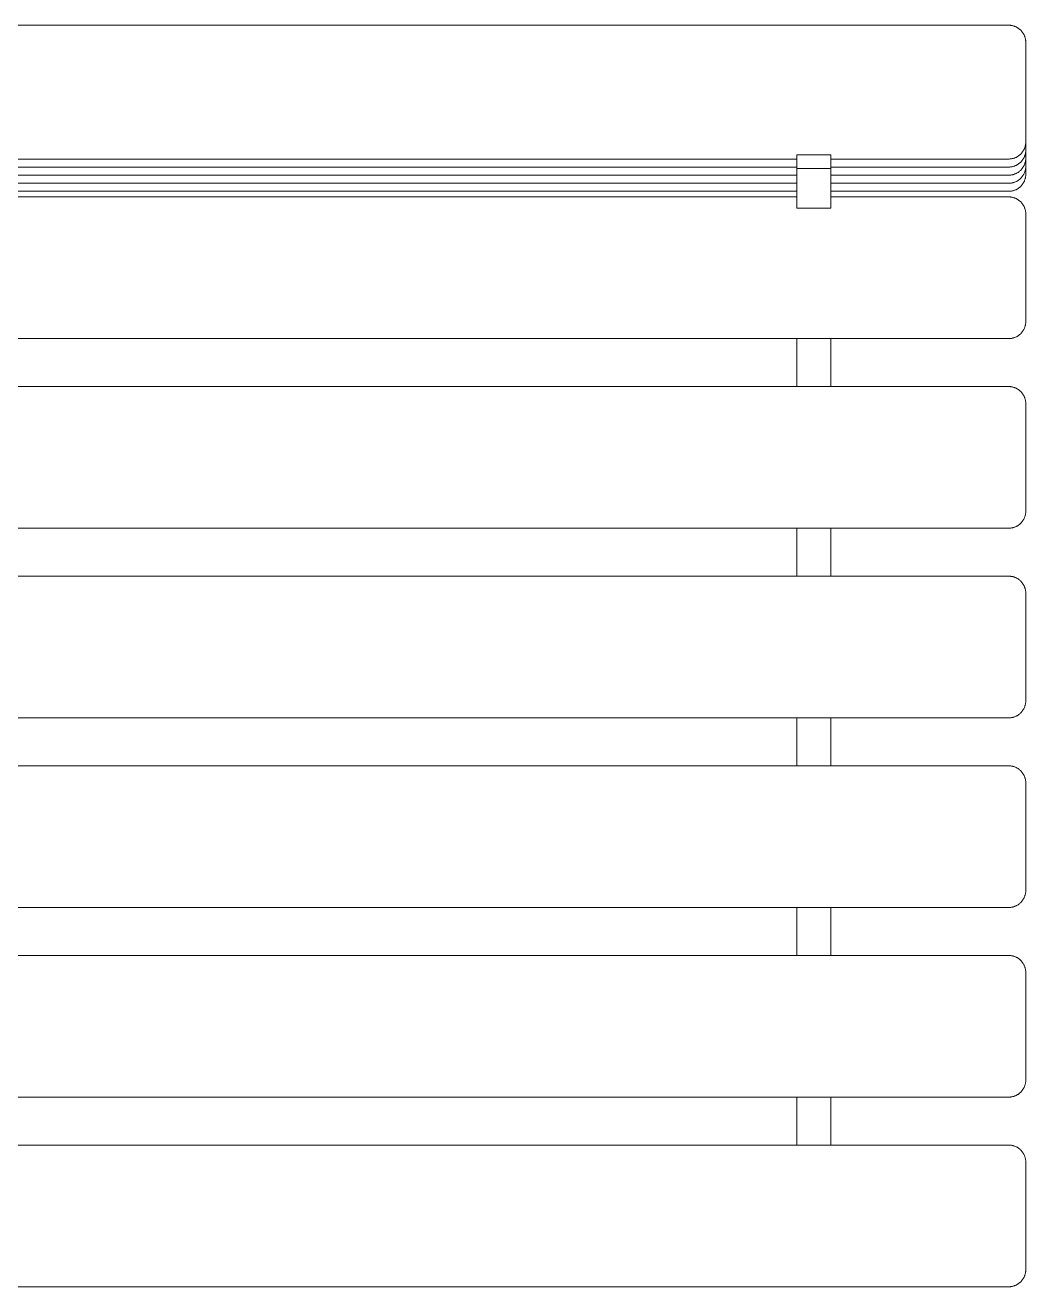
# Model space of a CAD drawing. Header units: millimetres. Extents: x -62 to 2493, y 278 to 1866.
# Drawn here: x 332.1 to 624.8, y 1475.5 to 1844.7 of the extents above; entities that cross this region are included whole.
import ezdxf

# ---------------------------------------------------------------- set-up
doc = ezdxf.new("R2010")
doc.units = ezdxf.units.MM
doc.layers.add('ZANO_R', color=7, linetype='Continuous', lineweight=0)

msp = doc.modelspace()

# ---------------------------------------------------------------- linework, layer by layer
at = {"layer": 'ZANO_R'}
for p, q in [((129.81, 1844.72), (619.81, 1844.72)), ((619.81, 1844.72), (619.98, 1844.72)), ((619.98, 1844.72), (620.15, 1844.71)), ((620.15, 1844.71), (620.32, 1844.7)), ((620.32, 1844.7), (620.49, 1844.68)), ((620.49, 1844.68), (620.66, 1844.65)), ((620.66, 1844.65), (620.83, 1844.62)), ((620.83, 1844.62), (621, 1844.58)), ((621, 1844.58), (621.16, 1844.54)), ((621.16, 1844.54), (621.33, 1844.49)), ((621.33, 1844.49), (621.49, 1844.43)), ((621.49, 1844.43), (621.65, 1844.37)), ((621.65, 1844.37), (621.81, 1844.31)), ((621.81, 1844.31), (621.96, 1844.24)), ((621.96, 1844.24), (622.11, 1844.16)), ((622.11, 1844.16), (622.26, 1844.08)), ((622.26, 1844.08), (622.41, 1844)), ((622.41, 1844), (622.56, 1843.9)), ((622.56, 1843.9), (622.7, 1843.81)), ((622.7, 1843.81), (622.83, 1843.71)), ((622.83, 1843.71), (622.97, 1843.6)), ((622.97, 1843.6), (623.1, 1843.49)), ((623.1, 1843.49), (623.23, 1843.38)), ((623.23, 1843.38), (623.35, 1843.26)), ((623.35, 1843.26), (623.47, 1843.14)), ((623.47, 1843.14), (623.58, 1843.01)), ((623.58, 1843.01), (623.69, 1842.88)), ((623.69, 1842.88), (623.8, 1842.74)), ((623.8, 1842.74), (623.9, 1842.61)), ((623.9, 1842.61), (623.99, 1842.47)), ((623.99, 1842.47), (624.09, 1842.32)), ((624.09, 1842.32), (624.17, 1842.17)), ((624.17, 1842.17), (624.25, 1842.02)), ((624.25, 1842.02), (624.33, 1841.87)), ((624.33, 1841.87), (624.4, 1841.72)), ((624.4, 1841.72), (624.46, 1841.56)), ((624.46, 1841.56), (624.52, 1841.4)), ((624.52, 1841.4), (624.58, 1841.24)), ((624.58, 1841.24), (624.63, 1841.07)), ((624.63, 1841.07), (624.67, 1840.91)), ((624.67, 1840.91), (624.71, 1840.74)), ((624.71, 1840.74), (624.74, 1840.57)), ((624.74, 1840.57), (624.77, 1840.4)), ((624.77, 1840.4), (624.79, 1840.23)), ((624.79, 1840.23), (624.8, 1840.06)), ((624.8, 1840.06), (624.81, 1839.89)), ((624.81, 1839.89), (624.81, 1839.72)), ((624.81, 1839.72), (624.81, 1811.75)), ((624.67, 1809.38), (624.63, 1809.22)), ((624.71, 1809.55), (624.67, 1809.38)), ((624.74, 1809.72), (624.71, 1809.55)), ((624.77, 1809.89), (624.74, 1809.72)), ((624.79, 1810.05), (624.77, 1809.89)), ((624.8, 1810.22), (624.79, 1810.05)), ((624.81, 1810.4), (624.8, 1810.22)), ((624.81, 1811.75), (624.81, 1810.57)), ((624.81, 1810.57), (624.81, 1809.38)), ((624.81, 1810.57), (624.81, 1810.4)), ((624.81, 1809.38), (624.81, 1808.2)), ((567.81, 1806.75), (557.81, 1806.75)), ((557.81, 1802.76), (557.81, 1806.75)), ((567.81, 1802.76), (567.81, 1806.75)), ((620.15, 1805.58), (619.98, 1805.57)), ((620.32, 1805.59), (620.15, 1805.58)), ((620.49, 1805.61), (620.32, 1805.59)), ((620.66, 1805.64), (620.49, 1805.61)), ((620.83, 1805.67), (620.66, 1805.64)), ((621, 1805.71), (620.83, 1805.67)), ((621.16, 1805.75), (621, 1805.71)), ((621.33, 1805.8), (621.16, 1805.75)), ((621.49, 1805.85), (621.33, 1805.8)), ((621.65, 1805.91), (621.49, 1805.85)), ((621.81, 1805.98), (621.65, 1805.91)), ((621.96, 1806.05), (621.81, 1805.98)), ((622.11, 1806.13), (621.96, 1806.05)), ((622.26, 1806.21), (622.11, 1806.13)), ((622.41, 1806.29), (622.26, 1806.21)), ((622.56, 1806.39), (622.41, 1806.29)), ((622.7, 1806.48), (622.56, 1806.39)), ((622.83, 1806.58), (622.7, 1806.48)), ((622.97, 1806.69), (622.83, 1806.58)), ((623.1, 1806.8), (622.97, 1806.69)), ((623.23, 1806.91), (623.1, 1806.8)), ((623.35, 1807.03), (623.23, 1806.91)), ((623.47, 1807.15), (623.35, 1807.03)), ((623.58, 1807.28), (623.47, 1807.15)), ((623.69, 1807.41), (623.58, 1807.28)), ((623.8, 1807.54), (623.69, 1807.41)), ((623.9, 1807.68), (623.8, 1807.54)), ((623.99, 1807.82), (623.9, 1807.68)), ((624.09, 1807.97), (623.99, 1807.82)), ((624.09, 1805.6), (623.99, 1805.46)), ((624.17, 1808.12), (624.09, 1807.97)), ((624.17, 1805.75), (624.09, 1805.6)), ((624.25, 1808.27), (624.17, 1808.12)), ((624.25, 1805.9), (624.17, 1805.75)), ((624.33, 1808.42), (624.25, 1808.27)), ((624.33, 1806.05), (624.25, 1805.9)), ((624.4, 1808.57), (624.33, 1808.42)), ((624.4, 1806.21), (624.33, 1806.05)), ((624.46, 1808.73), (624.4, 1808.57)), ((624.46, 1806.37), (624.4, 1806.21)), ((624.52, 1808.89), (624.46, 1808.73)), ((624.52, 1806.53), (624.46, 1806.37)), ((624.58, 1809.05), (624.52, 1808.89)), ((624.58, 1806.69), (624.52, 1806.53)), ((624.63, 1809.22), (624.58, 1809.05)), ((624.63, 1806.85), (624.58, 1806.69)), ((624.67, 1807.02), (624.63, 1806.85)), ((624.71, 1807.18), (624.67, 1807.02)), ((624.74, 1807.35), (624.71, 1807.18)), ((624.77, 1807.52), (624.74, 1807.35)), ((624.79, 1807.69), (624.77, 1807.52)), ((624.8, 1807.86), (624.79, 1807.69)), ((624.81, 1808.03), (624.8, 1807.86)), ((624.81, 1805.67), (624.8, 1805.5)), ((624.81, 1808.2), (624.81, 1807.02)), ((624.81, 1808.2), (624.81, 1808.03)), ((624.81, 1807.02), (624.81, 1805.84)), ((624.81, 1805.84), (624.81, 1804.65)), ((624.81, 1805.84), (624.81, 1805.67)), ((557.81, 1805.57), (191.81, 1805.57)), ((557.81, 1803.2), (191.81, 1803.2)), ((557.81, 1791.19), (557.81, 1802.76)), ((557.81, 1802.76), (567.81, 1802.76)), ((619.81, 1805.57), (567.81, 1805.57)), ((619.81, 1803.2), (567.81, 1803.2)), ((567.81, 1791.19), (567.81, 1802.76)), ((619.98, 1805.57), (619.81, 1805.57)), ((619.98, 1803.2), (619.81, 1803.2)), ((620.15, 1803.21), (619.98, 1803.2)), ((620.32, 1803.23), (620.15, 1803.21)), ((620.49, 1803.25), (620.32, 1803.23)), ((620.66, 1803.27), (620.49, 1803.25)), ((620.83, 1803.31), (620.66, 1803.27)), ((621, 1803.34), (620.83, 1803.31)), ((621.16, 1803.39), (621, 1803.34)), ((621.33, 1803.44), (621.16, 1803.39)), ((621.49, 1803.49), (621.33, 1803.44)), ((621.65, 1803.55), (621.49, 1803.49)), ((621.81, 1803.62), (621.65, 1803.55)), ((621.96, 1803.69), (621.81, 1803.62)), ((622.11, 1803.76), (621.96, 1803.69)), ((622.26, 1803.84), (622.11, 1803.76)), ((622.41, 1803.93), (622.26, 1803.84)), ((622.56, 1804.02), (622.41, 1803.93)), ((622.7, 1804.12), (622.56, 1804.02)), ((622.83, 1804.22), (622.7, 1804.12)), ((622.97, 1804.32), (622.83, 1804.22)), ((622.97, 1801.96), (622.83, 1801.85)), ((623.1, 1804.43), (622.97, 1804.32)), ((623.1, 1802.07), (622.97, 1801.96)), ((623.23, 1804.55), (623.1, 1804.43)), ((623.23, 1802.18), (623.1, 1802.07)), ((623.35, 1804.67), (623.23, 1804.55)), ((623.35, 1802.3), (623.23, 1802.18)), ((623.47, 1804.79), (623.35, 1804.67)), ((623.47, 1802.42), (623.35, 1802.3)), ((623.58, 1804.92), (623.47, 1804.79)), ((623.58, 1802.55), (623.47, 1802.42)), ((623.69, 1805.05), (623.58, 1804.92)), ((623.69, 1802.68), (623.58, 1802.55)), ((623.8, 1805.18), (623.69, 1805.05)), ((623.8, 1802.82), (623.69, 1802.68)), ((623.9, 1805.32), (623.8, 1805.18)), ((623.9, 1802.95), (623.8, 1802.82)), ((623.99, 1805.46), (623.9, 1805.32)), ((623.99, 1803.09), (623.9, 1802.95)), ((624.09, 1803.24), (623.99, 1803.09)), ((624.17, 1803.39), (624.09, 1803.24)), ((624.25, 1803.54), (624.17, 1803.39)), ((624.33, 1803.69), (624.25, 1803.54)), ((624.4, 1803.84), (624.33, 1803.69)), ((624.46, 1804), (624.4, 1803.84)), ((624.52, 1804.16), (624.46, 1804)), ((624.58, 1804.32), (624.52, 1804.16)), ((624.58, 1801.96), (624.52, 1801.8)), ((624.63, 1804.49), (624.58, 1804.32)), ((624.63, 1802.12), (624.58, 1801.96)), ((624.67, 1804.65), (624.63, 1804.49)), ((624.67, 1802.29), (624.63, 1802.12)), ((624.71, 1804.82), (624.67, 1804.65)), ((624.71, 1802.45), (624.67, 1802.29)), ((624.74, 1804.99), (624.71, 1804.82)), ((624.74, 1802.62), (624.71, 1802.45)), ((624.77, 1805.16), (624.74, 1804.99)), ((624.77, 1802.79), (624.74, 1802.62)), ((624.79, 1805.33), (624.77, 1805.16)), ((624.79, 1802.96), (624.77, 1802.79)), ((624.8, 1805.5), (624.79, 1805.33)), ((624.8, 1803.13), (624.79, 1802.96)), ((624.81, 1803.3), (624.8, 1803.13)), ((624.81, 1804.65), (624.81, 1803.47)), ((624.81, 1803.47), (624.81, 1802.29)), ((624.81, 1803.47), (624.81, 1803.3)), ((624.81, 1802.29), (624.81, 1801.11)), ((557.81, 1800.84), (191.81, 1800.84)), ((557.81, 1798.47), (191.81, 1798.47)), ((619.81, 1800.84), (567.81, 1800.84)), ((619.81, 1798.47), (567.81, 1798.47)), ((619.98, 1800.84), (619.81, 1800.84)), ((619.98, 1798.47), (619.81, 1798.47)), ((620.15, 1800.85), (619.98, 1800.84)), ((620.15, 1798.48), (619.98, 1798.47)), ((620.32, 1800.86), (620.15, 1800.85)), ((620.32, 1798.5), (620.15, 1798.48)), ((620.49, 1800.88), (620.32, 1800.86)), ((620.49, 1798.52), (620.32, 1798.5)), ((620.66, 1800.91), (620.49, 1800.88)), ((620.66, 1798.54), (620.49, 1798.52)), ((620.83, 1800.94), (620.66, 1800.91)), ((620.83, 1798.58), (620.66, 1798.54)), ((621, 1800.98), (620.83, 1800.94)), ((621, 1798.61), (620.83, 1798.58)), ((621.16, 1801.02), (621, 1800.98)), ((621.16, 1798.66), (621, 1798.61)), ((621.33, 1801.07), (621.16, 1801.02)), ((621.33, 1798.71), (621.16, 1798.66)), ((621.49, 1801.13), (621.33, 1801.07)), ((621.49, 1798.76), (621.33, 1798.71)), ((621.65, 1801.19), (621.49, 1801.13)), ((621.65, 1798.82), (621.49, 1798.76)), ((621.81, 1801.25), (621.65, 1801.19)), ((621.81, 1798.89), (621.65, 1798.82)), ((621.96, 1801.32), (621.81, 1801.25)), ((621.96, 1798.96), (621.81, 1798.89)), ((622.11, 1801.4), (621.96, 1801.32)), ((622.11, 1799.03), (621.96, 1798.96)), ((622.26, 1801.48), (622.11, 1801.4)), ((622.26, 1799.11), (622.11, 1799.03)), ((622.41, 1801.56), (622.26, 1801.48)), ((622.41, 1799.2), (622.26, 1799.11)), ((622.56, 1801.66), (622.41, 1801.56)), ((622.56, 1799.29), (622.41, 1799.2)), ((622.7, 1801.75), (622.56, 1801.66)), ((622.7, 1799.39), (622.56, 1799.29)), ((622.83, 1801.85), (622.7, 1801.75)), ((622.83, 1799.49), (622.7, 1799.39)), ((622.97, 1799.59), (622.83, 1799.49)), ((623.1, 1799.7), (622.97, 1799.59)), ((623.23, 1799.82), (623.1, 1799.7)), ((623.35, 1799.94), (623.23, 1799.82)), ((623.47, 1800.06), (623.35, 1799.94)), ((623.58, 1800.19), (623.47, 1800.06)), ((623.69, 1800.32), (623.58, 1800.19)), ((623.8, 1800.45), (623.69, 1800.32)), ((623.9, 1800.59), (623.8, 1800.45)), ((623.9, 1798.22), (623.8, 1798.09)), ((623.99, 1800.73), (623.9, 1800.59)), ((623.99, 1798.36), (623.9, 1798.22)), ((624.09, 1800.87), (623.99, 1800.73)), ((624.09, 1798.51), (623.99, 1798.36)), ((624.17, 1801.02), (624.09, 1800.87)), ((624.17, 1798.66), (624.09, 1798.51)), ((624.25, 1801.17), (624.17, 1801.02)), ((624.25, 1798.81), (624.17, 1798.66)), ((624.33, 1801.32), (624.25, 1801.17)), ((624.33, 1798.96), (624.25, 1798.81)), ((624.4, 1801.48), (624.33, 1801.32)), ((624.4, 1799.12), (624.33, 1798.96)), ((624.46, 1801.64), (624.4, 1801.48)), ((624.46, 1799.27), (624.4, 1799.12)), ((624.52, 1801.8), (624.46, 1801.64)), ((624.52, 1799.43), (624.46, 1799.27)), ((624.58, 1799.59), (624.52, 1799.43)), ((624.63, 1799.76), (624.58, 1799.59)), ((624.67, 1799.92), (624.63, 1799.76)), ((624.71, 1800.09), (624.67, 1799.92)), ((624.74, 1800.26), (624.71, 1800.09)), ((624.77, 1800.43), (624.74, 1800.26)), ((624.79, 1800.6), (624.77, 1800.43)), ((624.8, 1800.77), (624.79, 1800.6)), ((624.81, 1800.94), (624.8, 1800.77)), ((624.81, 1801.11), (624.81, 1800.94)), ((557.81, 1796.11), (191.81, 1796.11)), ((619.81, 1796.11), (567.81, 1796.11)), ((619.98, 1796.11), (619.81, 1796.11)), ((620.15, 1796.12), (619.98, 1796.11)), ((620.32, 1796.13), (620.15, 1796.12)), ((620.49, 1796.15), (620.32, 1796.13)), ((620.66, 1796.18), (620.49, 1796.15)), ((620.83, 1796.21), (620.66, 1796.18)), ((621, 1796.25), (620.83, 1796.21)), ((621.16, 1796.29), (621, 1796.25)), ((621.33, 1796.34), (621.16, 1796.29)), ((621.49, 1796.4), (621.33, 1796.34)), ((621.65, 1796.46), (621.49, 1796.4)), ((621.81, 1796.52), (621.65, 1796.46)), ((621.96, 1796.59), (621.81, 1796.52)), ((622.11, 1796.67), (621.96, 1796.59)), ((622.26, 1796.75), (622.11, 1796.67)), ((622.41, 1796.84), (622.26, 1796.75)), ((622.56, 1796.93), (622.41, 1796.84)), ((622.7, 1797.02), (622.56, 1796.93)), ((622.83, 1797.12), (622.7, 1797.02)), ((622.97, 1797.23), (622.83, 1797.12)), ((623.1, 1797.34), (622.97, 1797.23)), ((623.23, 1797.45), (623.1, 1797.34)), ((623.35, 1797.57), (623.23, 1797.45)), ((623.47, 1797.69), (623.35, 1797.57)), ((623.58, 1797.82), (623.47, 1797.69)), ((623.69, 1797.95), (623.58, 1797.82)), ((623.8, 1798.09), (623.69, 1797.95)), ((191.81, 1794.47), (557.81, 1794.47)), ((557.81, 1791.19), (567.81, 1791.19)), ((567.81, 1794.47), (619.81, 1794.47)), ((619.81, 1794.47), (619.98, 1794.47)), ((619.98, 1794.47), (620.15, 1794.46)), ((620.15, 1794.46), (620.32, 1794.45)), ((620.32, 1794.45), (620.49, 1794.43)), ((620.49, 1794.43), (620.66, 1794.4)), ((620.66, 1794.4), (620.83, 1794.37)), ((620.83, 1794.37), (621, 1794.33)), ((621, 1794.33), (621.16, 1794.29)), ((621.16, 1794.29), (621.33, 1794.24)), ((621.33, 1794.24), (621.49, 1794.19)), ((621.49, 1794.19), (621.65, 1794.13)), ((621.65, 1794.13), (621.81, 1794.06)), ((621.81, 1794.06), (621.96, 1793.99)), ((621.96, 1793.99), (622.11, 1793.91)), ((622.11, 1793.91), (622.26, 1793.83)), ((622.26, 1793.83), (622.41, 1793.75)), ((622.41, 1793.75), (622.56, 1793.66)), ((622.56, 1793.66), (622.7, 1793.56)), ((622.7, 1793.56), (622.83, 1793.46)), ((622.83, 1793.46), (622.97, 1793.35)), ((622.97, 1793.35), (623.1, 1793.24)), ((623.1, 1793.24), (623.23, 1793.13)), ((623.23, 1793.13), (623.35, 1793.01)), ((623.35, 1793.01), (623.47, 1792.89)), ((623.47, 1792.89), (623.58, 1792.76)), ((623.58, 1792.76), (623.69, 1792.63)), ((623.69, 1792.63), (623.8, 1792.5)), ((623.8, 1792.5), (623.9, 1792.36)), ((623.9, 1792.36), (623.99, 1792.22)), ((623.99, 1792.22), (624.09, 1792.07)), ((624.09, 1792.07), (624.17, 1791.92)), ((624.17, 1791.92), (624.25, 1791.77)), ((624.25, 1791.77), (624.33, 1791.62)), ((624.33, 1791.62), (624.4, 1791.47)), ((624.4, 1791.47), (624.46, 1791.31)), ((624.46, 1791.31), (624.52, 1791.15)), ((624.52, 1791.15), (624.58, 1790.99)), ((624.58, 1790.99), (624.63, 1790.82)), ((624.63, 1790.82), (624.67, 1790.66)), ((624.67, 1790.66), (624.71, 1790.49)), ((624.71, 1790.49), (624.74, 1790.32)), ((624.74, 1790.32), (624.77, 1790.16)), ((624.77, 1790.16), (624.79, 1789.99)), ((624.79, 1789.99), (624.8, 1789.82)), ((624.8, 1789.82), (624.81, 1789.65)), ((624.81, 1789.65), (624.81, 1789.47)), ((624.81, 1789.47), (624.81, 1785.75)), ((624.81, 1785.75), (624.81, 1758)), ((624.8, 1757.66), (624.79, 1757.49)), ((624.81, 1757.83), (624.8, 1757.66)), ((624.81, 1758), (624.81, 1757.83)), ((622.7, 1753.91), (622.56, 1753.82)), ((622.83, 1754.02), (622.7, 1753.91)), ((622.97, 1754.12), (622.83, 1754.02)), ((623.1, 1754.23), (622.97, 1754.12)), ((623.23, 1754.35), (623.1, 1754.23)), ((623.35, 1754.46), (623.23, 1754.35)), ((623.47, 1754.59), (623.35, 1754.46)), ((623.58, 1754.71), (623.47, 1754.59)), ((623.69, 1754.84), (623.58, 1754.71)), ((623.8, 1754.98), (623.69, 1754.84)), ((623.9, 1755.12), (623.8, 1754.98)), ((623.99, 1755.26), (623.9, 1755.12)), ((624.09, 1755.4), (623.99, 1755.26)), ((624.17, 1755.55), (624.09, 1755.4)), ((624.25, 1755.7), (624.17, 1755.55)), ((624.33, 1755.85), (624.25, 1755.7)), ((624.4, 1756.01), (624.33, 1755.85)), ((624.46, 1756.17), (624.4, 1756.01)), ((624.52, 1756.33), (624.46, 1756.17)), ((624.58, 1756.49), (624.52, 1756.33)), ((624.63, 1756.65), (624.58, 1756.49)), ((624.67, 1756.82), (624.63, 1756.65)), ((624.71, 1756.98), (624.67, 1756.82)), ((624.74, 1757.15), (624.71, 1756.98)), ((624.77, 1757.32), (624.74, 1757.15)), ((624.79, 1757.49), (624.77, 1757.32)), ((619.81, 1753), (129.81, 1753)), ((557.81, 1738.97), (557.81, 1753)), ((567.81, 1738.97), (567.81, 1753)), ((619.98, 1753), (619.81, 1753)), ((620.15, 1753.01), (619.98, 1753)), ((620.32, 1753.03), (620.15, 1753.01)), ((620.49, 1753.05), (620.32, 1753.03)), ((620.66, 1753.07), (620.49, 1753.05)), ((620.83, 1753.1), (620.66, 1753.07)), ((621, 1753.14), (620.83, 1753.1)), ((621.16, 1753.18), (621, 1753.14)), ((621.33, 1753.23), (621.16, 1753.18)), ((621.49, 1753.29), (621.33, 1753.23)), ((621.65, 1753.35), (621.49, 1753.29)), ((621.81, 1753.41), (621.65, 1753.35)), ((621.96, 1753.48), (621.81, 1753.41)), ((622.11, 1753.56), (621.96, 1753.48)), ((622.26, 1753.64), (622.11, 1753.56)), ((622.41, 1753.73), (622.26, 1753.64)), ((622.56, 1753.82), (622.41, 1753.73)), ((129.81, 1738.97), (619.81, 1738.97)), ((619.81, 1738.97), (619.98, 1738.97)), ((619.98, 1738.97), (620.15, 1738.96)), ((620.15, 1738.96), (620.32, 1738.95)), ((620.32, 1738.95), (620.49, 1738.93)), ((620.49, 1738.93), (620.66, 1738.9)), ((620.66, 1738.9), (620.83, 1738.87)), ((620.83, 1738.87), (621, 1738.83)), ((621, 1738.83), (621.16, 1738.79)), ((621.16, 1738.79), (621.33, 1738.74)), ((621.33, 1738.74), (621.49, 1738.68)), ((621.49, 1738.68), (621.65, 1738.62)), ((621.65, 1738.62), (621.81, 1738.56)), ((621.81, 1738.56), (621.96, 1738.49)), ((621.96, 1738.49), (622.11, 1738.41)), ((622.11, 1738.41), (622.26, 1738.33)), ((622.26, 1738.33), (622.41, 1738.24)), ((622.41, 1738.24), (622.56, 1738.15)), ((622.56, 1738.15), (622.7, 1738.06)), ((622.7, 1738.06), (622.83, 1737.96)), ((622.83, 1737.96), (622.97, 1737.85)), ((622.97, 1737.85), (623.1, 1737.74)), ((623.1, 1737.74), (623.23, 1737.63)), ((623.23, 1737.63), (623.35, 1737.51)), ((623.35, 1737.51), (623.47, 1737.38)), ((623.47, 1737.38), (623.58, 1737.26)), ((623.58, 1737.26), (623.69, 1737.13)), ((623.69, 1737.13), (623.8, 1736.99)), ((623.8, 1736.99), (623.9, 1736.86)), ((623.9, 1736.86), (623.99, 1736.71)), ((623.99, 1736.71), (624.09, 1736.57)), ((624.09, 1736.57), (624.17, 1736.42)), ((624.17, 1736.42), (624.25, 1736.27)), ((624.25, 1736.27), (624.33, 1736.12)), ((624.33, 1736.12), (624.4, 1735.96)), ((624.4, 1735.96), (624.46, 1735.81)), ((624.46, 1735.81), (624.52, 1735.65)), ((624.52, 1735.65), (624.58, 1735.48)), ((624.58, 1735.48), (624.63, 1735.32)), ((624.63, 1735.32), (624.67, 1735.16)), ((624.67, 1735.16), (624.71, 1734.99)), ((624.71, 1734.99), (624.74, 1734.82)), ((624.74, 1734.82), (624.77, 1734.65)), ((624.77, 1734.65), (624.79, 1734.48)), ((624.79, 1734.48), (624.8, 1734.31)), ((624.8, 1734.31), (624.81, 1734.14)), ((624.81, 1734.14), (624.81, 1733.97)), ((624.81, 1733.97), (624.81, 1730.25)), ((624.81, 1730.25), (624.81, 1702.5)), ((624.81, 1702.33), (624.8, 1702.16)), ((624.81, 1702.5), (624.81, 1702.33)), ((622.83, 1698.51), (622.7, 1698.41)), ((622.97, 1698.62), (622.83, 1698.51)), ((623.1, 1698.73), (622.97, 1698.62)), ((623.23, 1698.84), (623.1, 1698.73)), ((623.35, 1698.96), (623.23, 1698.84)), ((623.47, 1699.08), (623.35, 1698.96)), ((623.58, 1699.21), (623.47, 1699.08)), ((623.69, 1699.34), (623.58, 1699.21)), ((623.8, 1699.48), (623.69, 1699.34)), ((623.9, 1699.61), (623.8, 1699.48)), ((623.99, 1699.75), (623.9, 1699.61)), ((624.09, 1699.9), (623.99, 1699.75)), ((624.17, 1700.05), (624.09, 1699.9)), ((624.25, 1700.2), (624.17, 1700.05)), ((624.33, 1700.35), (624.25, 1700.2)), ((624.4, 1700.5), (624.33, 1700.35)), ((624.46, 1700.66), (624.4, 1700.5)), ((624.52, 1700.82), (624.46, 1700.66)), ((624.58, 1700.98), (624.52, 1700.82)), ((624.63, 1701.15), (624.58, 1700.98)), ((624.67, 1701.31), (624.63, 1701.15)), ((624.71, 1701.48), (624.67, 1701.31)), ((624.74, 1701.65), (624.71, 1701.48)), ((624.77, 1701.82), (624.74, 1701.65)), ((624.79, 1701.99), (624.77, 1701.82)), ((624.8, 1702.16), (624.79, 1701.99)), ((619.81, 1697.5), (129.81, 1697.5)), ((557.81, 1683.47), (557.81, 1697.5)), ((567.81, 1683.47), (567.81, 1697.5)), ((619.98, 1697.5), (619.81, 1697.5)), ((620.15, 1697.51), (619.98, 1697.5)), ((620.32, 1697.52), (620.15, 1697.51)), ((620.49, 1697.54), (620.32, 1697.52)), ((620.66, 1697.57), (620.49, 1697.54)), ((620.83, 1697.6), (620.66, 1697.57)), ((621, 1697.64), (620.83, 1697.6)), ((621.16, 1697.68), (621, 1697.64)), ((621.33, 1697.73), (621.16, 1697.68)), ((621.49, 1697.79), (621.33, 1697.73)), ((621.65, 1697.85), (621.49, 1697.79)), ((621.81, 1697.91), (621.65, 1697.85)), ((621.96, 1697.98), (621.81, 1697.91)), ((622.11, 1698.06), (621.96, 1697.98)), ((622.26, 1698.14), (622.11, 1698.06)), ((622.41, 1698.22), (622.26, 1698.14)), ((622.56, 1698.32), (622.41, 1698.22)), ((622.7, 1698.41), (622.56, 1698.32)), ((129.81, 1683.47), (619.81, 1683.47)), ((619.81, 1683.47), (619.98, 1683.47)), ((619.98, 1683.47), (620.15, 1683.46)), ((620.15, 1683.46), (620.32, 1683.44)), ((620.32, 1683.44), (620.49, 1683.42)), ((620.49, 1683.42), (620.66, 1683.4)), ((620.66, 1683.4), (620.83, 1683.36)), ((620.83, 1683.36), (621, 1683.33)), ((621, 1683.33), (621.16, 1683.28)), ((621.16, 1683.28), (621.33, 1683.23)), ((621.33, 1683.23), (621.49, 1683.18)), ((621.49, 1683.18), (621.65, 1683.12)), ((621.65, 1683.12), (621.81, 1683.06)), ((621.81, 1683.06), (621.96, 1682.98)), ((621.96, 1682.98), (622.11, 1682.91)), ((622.11, 1682.91), (622.26, 1682.83)), ((622.26, 1682.83), (622.41, 1682.74)), ((622.41, 1682.74), (622.56, 1682.65)), ((622.56, 1682.65), (622.7, 1682.55)), ((622.7, 1682.55), (622.83, 1682.45)), ((622.83, 1682.45), (622.97, 1682.35)), ((622.97, 1682.35), (623.1, 1682.24)), ((623.1, 1682.24), (623.23, 1682.12)), ((623.23, 1682.12), (623.35, 1682)), ((623.35, 1682), (623.47, 1681.88)), ((623.47, 1681.88), (623.58, 1681.76)), ((623.58, 1681.76), (623.69, 1681.62)), ((623.69, 1681.62), (623.8, 1681.49)), ((623.8, 1681.49), (623.9, 1681.35)), ((623.9, 1681.35), (623.99, 1681.21)), ((623.99, 1681.21), (624.09, 1681.07)), ((624.09, 1681.07), (624.17, 1680.92)), ((624.17, 1680.92), (624.25, 1680.77)), ((624.25, 1680.77), (624.33, 1680.62)), ((624.33, 1680.62), (624.4, 1680.46)), ((624.4, 1680.46), (624.46, 1680.3)), ((624.46, 1680.3), (624.52, 1680.14)), ((624.52, 1680.14), (624.58, 1679.98)), ((624.58, 1679.98), (624.63, 1679.82)), ((624.63, 1679.82), (624.67, 1679.65)), ((624.67, 1679.65), (624.71, 1679.49)), ((624.71, 1679.49), (624.74, 1679.32)), ((624.74, 1679.32), (624.77, 1679.15)), ((624.77, 1679.15), (624.79, 1678.98)), ((624.79, 1678.98), (624.8, 1678.81)), ((624.8, 1678.81), (624.81, 1678.64)), ((624.81, 1678.64), (624.81, 1678.47)), ((624.81, 1678.47), (624.81, 1674.75)), ((624.81, 1674.75), (624.81, 1646.99)), ((624.81, 1646.82), (624.8, 1646.65)), ((624.81, 1646.99), (624.81, 1646.82)), ((622.97, 1643.12), (622.83, 1643.01)), ((623.1, 1643.23), (622.97, 1643.12)), ((623.23, 1643.34), (623.1, 1643.23)), ((623.35, 1643.46), (623.23, 1643.34)), ((623.47, 1643.58), (623.35, 1643.46)), ((623.58, 1643.71), (623.47, 1643.58)), ((623.69, 1643.84), (623.58, 1643.71)), ((623.8, 1643.97), (623.69, 1643.84)), ((623.9, 1644.11), (623.8, 1643.97)), ((623.99, 1644.25), (623.9, 1644.11)), ((624.09, 1644.4), (623.99, 1644.25)), ((624.17, 1644.54), (624.09, 1644.4)), ((624.25, 1644.69), (624.17, 1644.54)), ((624.33, 1644.85), (624.25, 1644.69)), ((624.4, 1645), (624.33, 1644.85)), ((624.46, 1645.16), (624.4, 1645)), ((624.52, 1645.32), (624.46, 1645.16)), ((624.58, 1645.48), (624.52, 1645.32)), ((624.63, 1645.65), (624.58, 1645.48)), ((624.67, 1645.81), (624.63, 1645.65)), ((624.71, 1645.98), (624.67, 1645.81)), ((624.74, 1646.14), (624.71, 1645.98)), ((624.77, 1646.31), (624.74, 1646.14)), ((624.79, 1646.48), (624.77, 1646.31)), ((624.8, 1646.65), (624.79, 1646.48)), ((619.81, 1641.99), (129.81, 1641.99)), ((557.81, 1627.97), (557.81, 1641.99)), ((567.81, 1627.97), (567.81, 1641.99)), ((619.98, 1642), (619.81, 1641.99)), ((620.15, 1642.01), (619.98, 1642)), ((620.32, 1642.02), (620.15, 1642.01)), ((620.49, 1642.04), (620.32, 1642.02)), ((620.66, 1642.07), (620.49, 1642.04)), ((620.83, 1642.1), (620.66, 1642.07)), ((621, 1642.14), (620.83, 1642.1)), ((621.16, 1642.18), (621, 1642.14)), ((621.33, 1642.23), (621.16, 1642.18)), ((621.49, 1642.28), (621.33, 1642.23)), ((621.65, 1642.34), (621.49, 1642.28)), ((621.81, 1642.41), (621.65, 1642.34)), ((621.96, 1642.48), (621.81, 1642.41)), ((622.11, 1642.55), (621.96, 1642.48)), ((622.26, 1642.64), (622.11, 1642.55)), ((622.41, 1642.72), (622.26, 1642.64)), ((622.56, 1642.81), (622.41, 1642.72)), ((622.7, 1642.91), (622.56, 1642.81)), ((622.83, 1643.01), (622.7, 1642.91)), ((129.81, 1627.97), (619.81, 1627.97)), ((619.81, 1627.97), (619.98, 1627.96)), ((619.98, 1627.96), (620.15, 1627.95)), ((620.15, 1627.95), (620.32, 1627.94)), ((620.32, 1627.94), (620.49, 1627.92)), ((620.49, 1627.92), (620.66, 1627.89)), ((620.66, 1627.89), (620.83, 1627.86)), ((620.83, 1627.86), (621, 1627.82)), ((621, 1627.82), (621.16, 1627.78)), ((621.16, 1627.78), (621.33, 1627.73)), ((621.33, 1627.73), (621.49, 1627.68)), ((621.49, 1627.68), (621.65, 1627.62)), ((621.65, 1627.62), (621.81, 1627.55)), ((621.81, 1627.55), (621.96, 1627.48)), ((621.96, 1627.48), (622.11, 1627.41)), ((622.11, 1627.41), (622.26, 1627.32)), ((622.26, 1627.32), (622.41, 1627.24)), ((622.41, 1627.24), (622.56, 1627.15)), ((622.56, 1627.15), (622.7, 1627.05)), ((622.7, 1627.05), (622.83, 1626.95)), ((622.83, 1626.95), (622.97, 1626.84)), ((622.97, 1626.84), (623.1, 1626.73)), ((623.1, 1626.73), (623.23, 1626.62)), ((623.23, 1626.62), (623.35, 1626.5)), ((623.35, 1626.5), (623.47, 1626.38)), ((623.47, 1626.38), (623.58, 1626.25)), ((623.58, 1626.25), (623.69, 1626.12)), ((623.69, 1626.12), (623.8, 1625.99)), ((623.8, 1625.99), (623.9, 1625.85)), ((623.9, 1625.85), (623.99, 1625.71)), ((623.99, 1625.71), (624.09, 1625.56)), ((624.09, 1625.56), (624.17, 1625.42)), ((624.17, 1625.42), (624.25, 1625.27)), ((624.25, 1625.27), (624.33, 1625.11)), ((624.33, 1625.11), (624.4, 1624.96)), ((624.4, 1624.96), (624.46, 1624.8)), ((624.46, 1624.8), (624.52, 1624.64)), ((624.52, 1624.64), (624.58, 1624.48)), ((624.58, 1624.48), (624.63, 1624.32)), ((624.63, 1624.32), (624.67, 1624.15)), ((624.67, 1624.15), (624.71, 1623.98)), ((624.71, 1623.98), (624.74, 1623.82)), ((624.74, 1623.82), (624.77, 1623.65)), ((624.77, 1623.65), (624.79, 1623.48)), ((624.79, 1623.48), (624.8, 1623.31)), ((624.8, 1623.31), (624.81, 1623.14)), ((624.81, 1623.14), (624.81, 1622.97)), ((624.81, 1622.97), (624.81, 1619.24)), ((624.81, 1619.24), (624.81, 1591.49)), ((624.81, 1591.49), (624.81, 1591.32)), ((623.1, 1587.72), (622.97, 1587.61)), ((623.23, 1587.84), (623.1, 1587.72)), ((623.35, 1587.96), (623.23, 1587.84)), ((623.47, 1588.08), (623.35, 1587.96)), ((623.58, 1588.21), (623.47, 1588.08)), ((623.69, 1588.34), (623.58, 1588.21)), ((623.8, 1588.47), (623.69, 1588.34)), ((623.9, 1588.61), (623.8, 1588.47)), ((623.99, 1588.75), (623.9, 1588.61)), ((624.09, 1588.89), (623.99, 1588.75)), ((624.17, 1589.04), (624.09, 1588.89)), ((624.25, 1589.19), (624.17, 1589.04)), ((624.33, 1589.34), (624.25, 1589.19)), ((624.4, 1589.5), (624.33, 1589.34)), ((624.46, 1589.66), (624.4, 1589.5)), ((624.52, 1589.82), (624.46, 1589.66)), ((624.58, 1589.98), (624.52, 1589.82)), ((624.63, 1590.14), (624.58, 1589.98)), ((624.67, 1590.31), (624.63, 1590.14)), ((624.71, 1590.47), (624.67, 1590.31)), ((624.74, 1590.64), (624.71, 1590.47)), ((624.77, 1590.81), (624.74, 1590.64)), ((624.79, 1590.98), (624.77, 1590.81)), ((624.8, 1591.15), (624.79, 1590.98)), ((624.81, 1591.32), (624.8, 1591.15)), ((619.81, 1586.49), (129.81, 1586.49)), ((557.81, 1572.46), (557.81, 1586.49)), ((567.81, 1572.46), (567.81, 1586.49)), ((619.98, 1586.49), (619.81, 1586.49)), ((620.15, 1586.5), (619.98, 1586.49)), ((620.32, 1586.52), (620.15, 1586.5)), ((620.49, 1586.54), (620.32, 1586.52)), ((620.66, 1586.56), (620.49, 1586.54)), ((620.83, 1586.6), (620.66, 1586.56)), ((621, 1586.63), (620.83, 1586.6)), ((621.16, 1586.68), (621, 1586.63)), ((621.33, 1586.73), (621.16, 1586.68)), ((621.49, 1586.78), (621.33, 1586.73)), ((621.65, 1586.84), (621.49, 1586.78)), ((621.81, 1586.91), (621.65, 1586.84)), ((621.96, 1586.98), (621.81, 1586.91)), ((622.11, 1587.05), (621.96, 1586.98)), ((622.26, 1587.13), (622.11, 1587.05)), ((622.41, 1587.22), (622.26, 1587.13)), ((622.56, 1587.31), (622.41, 1587.22)), ((622.7, 1587.41), (622.56, 1587.31)), ((622.83, 1587.51), (622.7, 1587.41)), ((622.97, 1587.61), (622.83, 1587.51)), ((129.81, 1572.46), (619.81, 1572.46)), ((619.81, 1572.46), (619.98, 1572.46)), ((619.98, 1572.46), (620.15, 1572.45)), ((620.15, 1572.45), (620.32, 1572.44)), ((620.32, 1572.44), (620.49, 1572.42)), ((620.49, 1572.42), (620.66, 1572.39)), ((620.66, 1572.39), (620.83, 1572.36)), ((620.83, 1572.36), (621, 1572.32)), ((621, 1572.32), (621.16, 1572.28)), ((621.16, 1572.28), (621.33, 1572.23)), ((621.33, 1572.23), (621.49, 1572.18)), ((621.49, 1572.18), (621.65, 1572.12)), ((621.65, 1572.12), (621.81, 1572.05)), ((621.81, 1572.05), (621.96, 1571.98)), ((621.96, 1571.98), (622.11, 1571.9)), ((622.11, 1571.9), (622.26, 1571.82)), ((622.26, 1571.82), (622.41, 1571.74)), ((622.41, 1571.74), (622.56, 1571.64)), ((622.56, 1571.64), (622.7, 1571.55)), ((622.7, 1571.55), (622.83, 1571.45)), ((622.83, 1571.45), (622.97, 1571.34)), ((622.97, 1571.34), (623.1, 1571.23)), ((623.1, 1571.23), (623.23, 1571.12)), ((623.23, 1571.12), (623.35, 1571)), ((623.35, 1571), (623.47, 1570.88)), ((623.47, 1570.88), (623.58, 1570.75)), ((623.58, 1570.75), (623.69, 1570.62)), ((623.69, 1570.62), (623.8, 1570.48)), ((623.8, 1570.48), (623.9, 1570.35)), ((623.9, 1570.35), (623.99, 1570.21)), ((623.99, 1570.21), (624.09, 1570.06)), ((624.09, 1570.06), (624.17, 1569.91)), ((624.17, 1569.91), (624.25, 1569.76)), ((624.25, 1569.76), (624.33, 1569.61)), ((624.33, 1569.61), (624.4, 1569.46)), ((624.4, 1569.46), (624.46, 1569.3)), ((624.46, 1569.3), (624.52, 1569.14)), ((624.52, 1569.14), (624.58, 1568.98)), ((624.58, 1568.98), (624.63, 1568.81)), ((624.63, 1568.81), (624.67, 1568.65)), ((624.67, 1568.65), (624.71, 1568.48)), ((624.71, 1568.48), (624.74, 1568.31)), ((624.74, 1568.31), (624.77, 1568.14)), ((624.77, 1568.14), (624.79, 1567.98)), ((624.79, 1567.98), (624.8, 1567.81)), ((624.8, 1567.81), (624.81, 1567.63)), ((624.81, 1567.63), (624.81, 1567.46)), ((624.81, 1567.46), (624.81, 1563.74)), ((624.81, 1563.74), (624.81, 1535.99)), ((623.23, 1532.33), (623.1, 1532.22)), ((623.35, 1532.45), (623.23, 1532.33)), ((623.47, 1532.58), (623.35, 1532.45)), ((623.58, 1532.7), (623.47, 1532.58)), ((623.69, 1532.83), (623.58, 1532.7)), ((623.8, 1532.97), (623.69, 1532.83)), ((623.9, 1533.11), (623.8, 1532.97)), ((623.99, 1533.25), (623.9, 1533.11)), ((624.09, 1533.39), (623.99, 1533.25)), ((624.17, 1533.54), (624.09, 1533.39)), ((624.25, 1533.69), (624.17, 1533.54)), ((624.33, 1533.84), (624.25, 1533.69)), ((624.4, 1534), (624.33, 1533.84)), ((624.46, 1534.15), (624.4, 1534)), ((624.52, 1534.31), (624.46, 1534.15)), ((624.58, 1534.48), (624.52, 1534.31)), ((624.63, 1534.64), (624.58, 1534.48)), ((624.67, 1534.81), (624.63, 1534.64)), ((624.71, 1534.97), (624.67, 1534.81)), ((624.74, 1535.14), (624.71, 1534.97)), ((624.77, 1535.31), (624.74, 1535.14)), ((624.79, 1535.48), (624.77, 1535.31)), ((624.8, 1535.65), (624.79, 1535.48)), ((624.81, 1535.82), (624.8, 1535.65)), ((624.81, 1535.99), (624.81, 1535.82)), ((619.81, 1530.99), (129.81, 1530.99)), ((557.81, 1516.96), (557.81, 1530.99)), ((567.81, 1516.96), (567.81, 1530.99)), ((619.98, 1530.99), (619.81, 1530.99)), ((620.15, 1531), (619.98, 1530.99)), ((620.32, 1531.02), (620.15, 1531)), ((620.49, 1531.04), (620.32, 1531.02)), ((620.66, 1531.06), (620.49, 1531.04)), ((620.83, 1531.09), (620.66, 1531.06)), ((621, 1531.13), (620.83, 1531.09)), ((621.16, 1531.17), (621, 1531.13)), ((621.33, 1531.22), (621.16, 1531.17)), ((621.49, 1531.28), (621.33, 1531.22)), ((621.65, 1531.34), (621.49, 1531.28)), ((621.81, 1531.4), (621.65, 1531.34)), ((621.96, 1531.47), (621.81, 1531.4)), ((622.11, 1531.55), (621.96, 1531.47)), ((622.26, 1531.63), (622.11, 1531.55)), ((622.41, 1531.72), (622.26, 1531.63)), ((622.56, 1531.81), (622.41, 1531.72)), ((622.7, 1531.9), (622.56, 1531.81)), ((622.83, 1532), (622.7, 1531.9)), ((622.97, 1532.11), (622.83, 1532)), ((623.1, 1532.22), (622.97, 1532.11)), ((129.81, 1516.96), (619.81, 1516.96)), ((619.81, 1516.96), (619.98, 1516.96)), ((619.98, 1516.96), (620.15, 1516.95)), ((620.15, 1516.95), (620.32, 1516.93)), ((620.32, 1516.93), (620.49, 1516.91)), ((620.49, 1516.91), (620.66, 1516.89)), ((620.66, 1516.89), (620.83, 1516.86)), ((620.83, 1516.86), (621, 1516.82)), ((621, 1516.82), (621.16, 1516.78)), ((621.16, 1516.78), (621.33, 1516.73)), ((621.33, 1516.73), (621.49, 1516.67)), ((621.49, 1516.67), (621.65, 1516.61)), ((621.65, 1516.61), (621.81, 1516.55)), ((621.81, 1516.55), (621.96, 1516.48)), ((621.96, 1516.48), (622.11, 1516.4)), ((622.11, 1516.4), (622.26, 1516.32)), ((622.26, 1516.32), (622.41, 1516.23)), ((622.41, 1516.23), (622.56, 1516.14)), ((622.56, 1516.14), (622.7, 1516.05)), ((622.7, 1516.05), (622.83, 1515.95)), ((622.83, 1515.95), (622.97, 1515.84)), ((622.97, 1515.84), (623.1, 1515.73)), ((623.1, 1515.73), (623.23, 1515.62)), ((623.23, 1515.62), (623.35, 1515.5)), ((623.35, 1515.5), (623.47, 1515.37)), ((623.47, 1515.37), (623.58, 1515.25)), ((623.58, 1515.25), (623.69, 1515.12)), ((623.69, 1515.12), (623.8, 1514.98)), ((623.8, 1514.98), (623.9, 1514.84)), ((623.9, 1514.84), (623.99, 1514.7)), ((623.99, 1514.7), (624.09, 1514.56)), ((624.09, 1514.56), (624.17, 1514.41)), ((624.17, 1514.41), (624.25, 1514.26)), ((624.25, 1514.26), (624.33, 1514.11)), ((624.33, 1514.11), (624.4, 1513.95)), ((624.4, 1513.95), (624.46, 1513.8)), ((624.46, 1513.8), (624.52, 1513.64)), ((624.52, 1513.64), (624.58, 1513.47)), ((624.58, 1513.47), (624.63, 1513.31)), ((624.63, 1513.31), (624.67, 1513.14)), ((624.67, 1513.14), (624.71, 1512.98)), ((624.71, 1512.98), (624.74, 1512.81)), ((624.74, 1512.81), (624.77, 1512.64)), ((624.77, 1512.64), (624.79, 1512.47)), ((624.79, 1512.47), (624.8, 1512.3)), ((624.8, 1512.3), (624.81, 1512.13)), ((624.81, 1512.13), (624.81, 1511.96)), ((624.81, 1511.96), (624.81, 1508.24)), ((624.81, 1508.24), (624.81, 1480.49)), ((623.35, 1476.95), (623.23, 1476.83)), ((623.47, 1477.07), (623.35, 1476.95)), ((623.58, 1477.2), (623.47, 1477.07)), ((623.69, 1477.33), (623.58, 1477.2)), ((623.8, 1477.47), (623.69, 1477.33)), ((623.9, 1477.6), (623.8, 1477.47)), ((623.99, 1477.74), (623.9, 1477.6)), ((624.09, 1477.89), (623.99, 1477.74)), ((624.17, 1478.04), (624.09, 1477.89)), ((624.25, 1478.19), (624.17, 1478.04)), ((624.33, 1478.34), (624.25, 1478.19)), ((624.4, 1478.49), (624.33, 1478.34)), ((624.46, 1478.65), (624.4, 1478.49)), ((624.52, 1478.81), (624.46, 1478.65)), ((624.58, 1478.97), (624.52, 1478.81)), ((624.63, 1479.14), (624.58, 1478.97)), ((624.67, 1479.3), (624.63, 1479.14)), ((624.71, 1479.47), (624.67, 1479.3)), ((624.74, 1479.64), (624.71, 1479.47)), ((624.77, 1479.81), (624.74, 1479.64)), ((624.79, 1479.98), (624.77, 1479.81)), ((624.8, 1480.15), (624.79, 1479.98)), ((624.81, 1480.32), (624.8, 1480.15)), ((624.81, 1480.49), (624.81, 1480.32)), ((619.81, 1475.49), (129.81, 1475.49)), ((619.98, 1475.49), (619.81, 1475.49)), ((620.15, 1475.5), (619.98, 1475.49)), ((620.32, 1475.51), (620.15, 1475.5)), ((620.49, 1475.53), (620.32, 1475.51)), ((620.66, 1475.56), (620.49, 1475.53)), ((620.83, 1475.59), (620.66, 1475.56)), ((621, 1475.63), (620.83, 1475.59)), ((621.16, 1475.67), (621, 1475.63)), ((621.33, 1475.72), (621.16, 1475.67)), ((621.49, 1475.78), (621.33, 1475.72)), ((621.65, 1475.83), (621.49, 1475.78)), ((621.81, 1475.9), (621.65, 1475.83)), ((621.96, 1475.97), (621.81, 1475.9)), ((622.11, 1476.05), (621.96, 1475.97)), ((622.26, 1476.13), (622.11, 1476.05)), ((622.41, 1476.21), (622.26, 1476.13)), ((622.56, 1476.31), (622.41, 1476.21)), ((622.7, 1476.4), (622.56, 1476.31)), ((622.83, 1476.5), (622.7, 1476.4)), ((622.97, 1476.61), (622.83, 1476.5)), ((623.1, 1476.72), (622.97, 1476.61)), ((623.23, 1476.83), (623.1, 1476.72))]:
    msp.add_line(p, q, dxfattribs=at)

doc.saveas('drawing.dxf')
